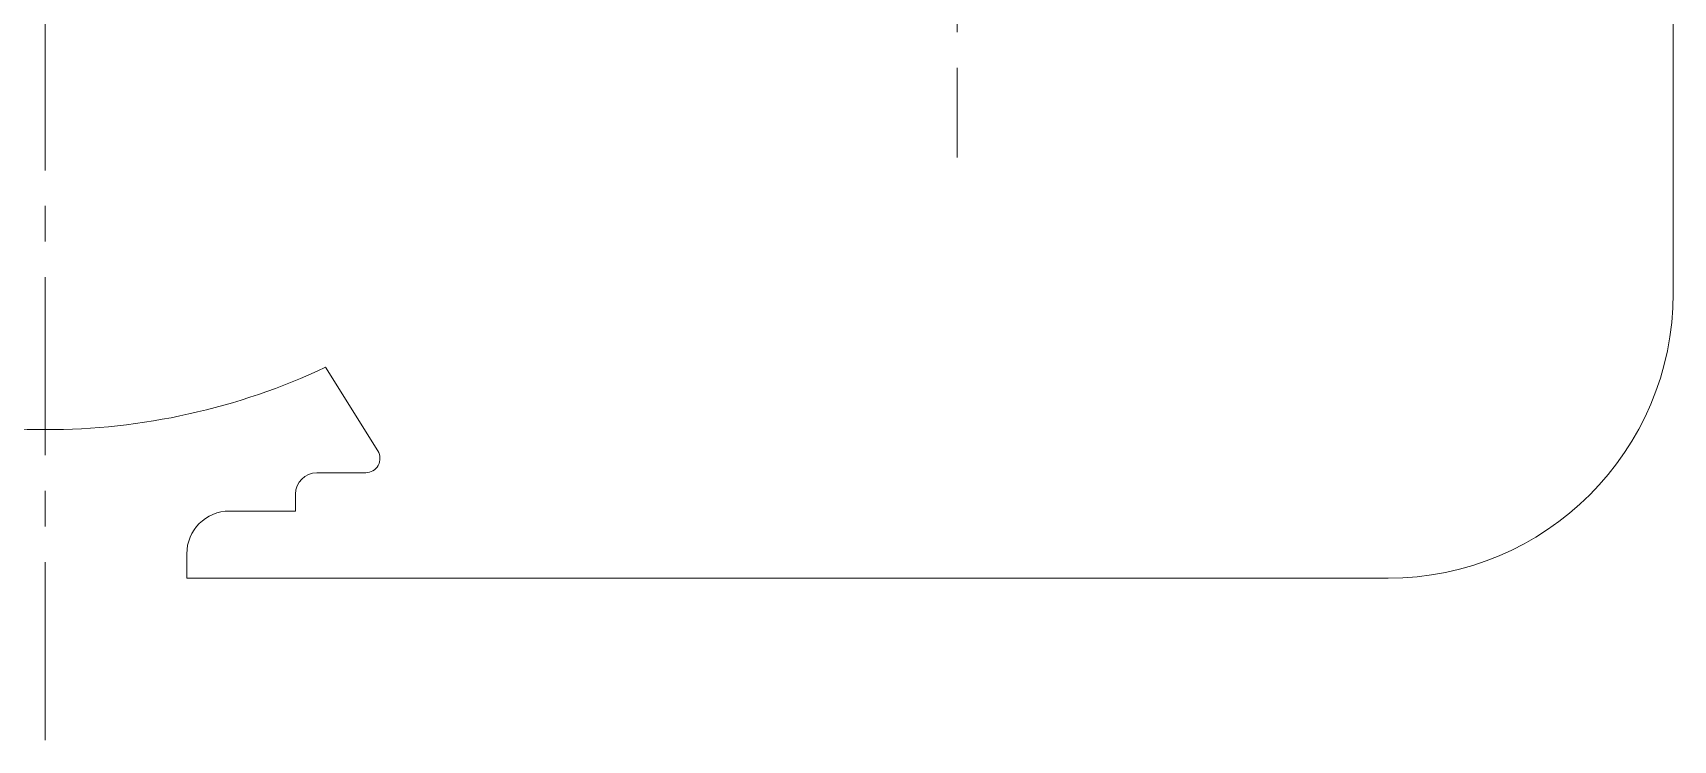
# Model space of a CAD drawing. Header units: millimetres. Extents: x 3251 to 3845, y 1091 to 1511.
# Drawn here: x 3464.41 to 3487.43, y 1131.41 to 1141.35 of the extents above; entities that cross this region are included whole.
import ezdxf

# ---------------------------------------------------------------- set-up
doc = ezdxf.new("R2010")
doc.units = ezdxf.units.MM
doc.linetypes.add('CENTERX2', pattern=[4, 2.5, -0.5, 0.5, -0.5])
doc.layers.add('1', color=1, linetype='Continuous', lineweight=18, true_color=0xff0000)
doc.layers.add('3', color=3, linetype='CENTERX2', lineweight=18, true_color=0x00ff00)

msp = doc.modelspace()

# ---------------------------------------------------------------- linework, layer by layer
at = {"layer": '1'}
for p, q in [((3487.43212, 1202.93882), (3487.43212, 1137.68806)), ((3469.25148, 1135.47546), (3468.51701, 1136.64955)), ((3468.39637, 1135.16939), (3469.08192, 1135.16939)), ((3468.09637, 1134.63125), (3468.09637, 1134.86939)), ((3467.17025, 1134.63125), (3468.09637, 1134.63125)), ((3466.57025, 1134.03125), (3466.57025, 1133.68806)), ((3483.43212, 1133.68806), (3466.57025, 1133.68806))]:
    msp.add_line(p, q, dxfattribs=at)
for centre, radius, start, end in [((3483.43212, 1137.68806), 4, 270, 0), ((3464.56904, 1144.98599), 9.21174, 244.820747, 270.089651), ((3464.59786, 1144.98599), 9.21174, 269.910349, 295.179253), ((3469.08192, 1135.36939), 0.2, 270, 32.028677), ((3468.39637, 1134.86939), 0.3, 90, 180), ((3467.17025, 1134.03125), 0.6, 90, 180)]:
    msp.add_arc(centre, radius, start, end, dxfattribs=at)
at = {"layer": '3'}
for p, q in [((3464.58345, 1131.41458), (3464.58345, 1210.49482)), ((3477.38345, 1156.85367), (3477.38345, 1139.59322))]:
    msp.add_line(p, q, dxfattribs=at)

doc.saveas('drawing.dxf')
